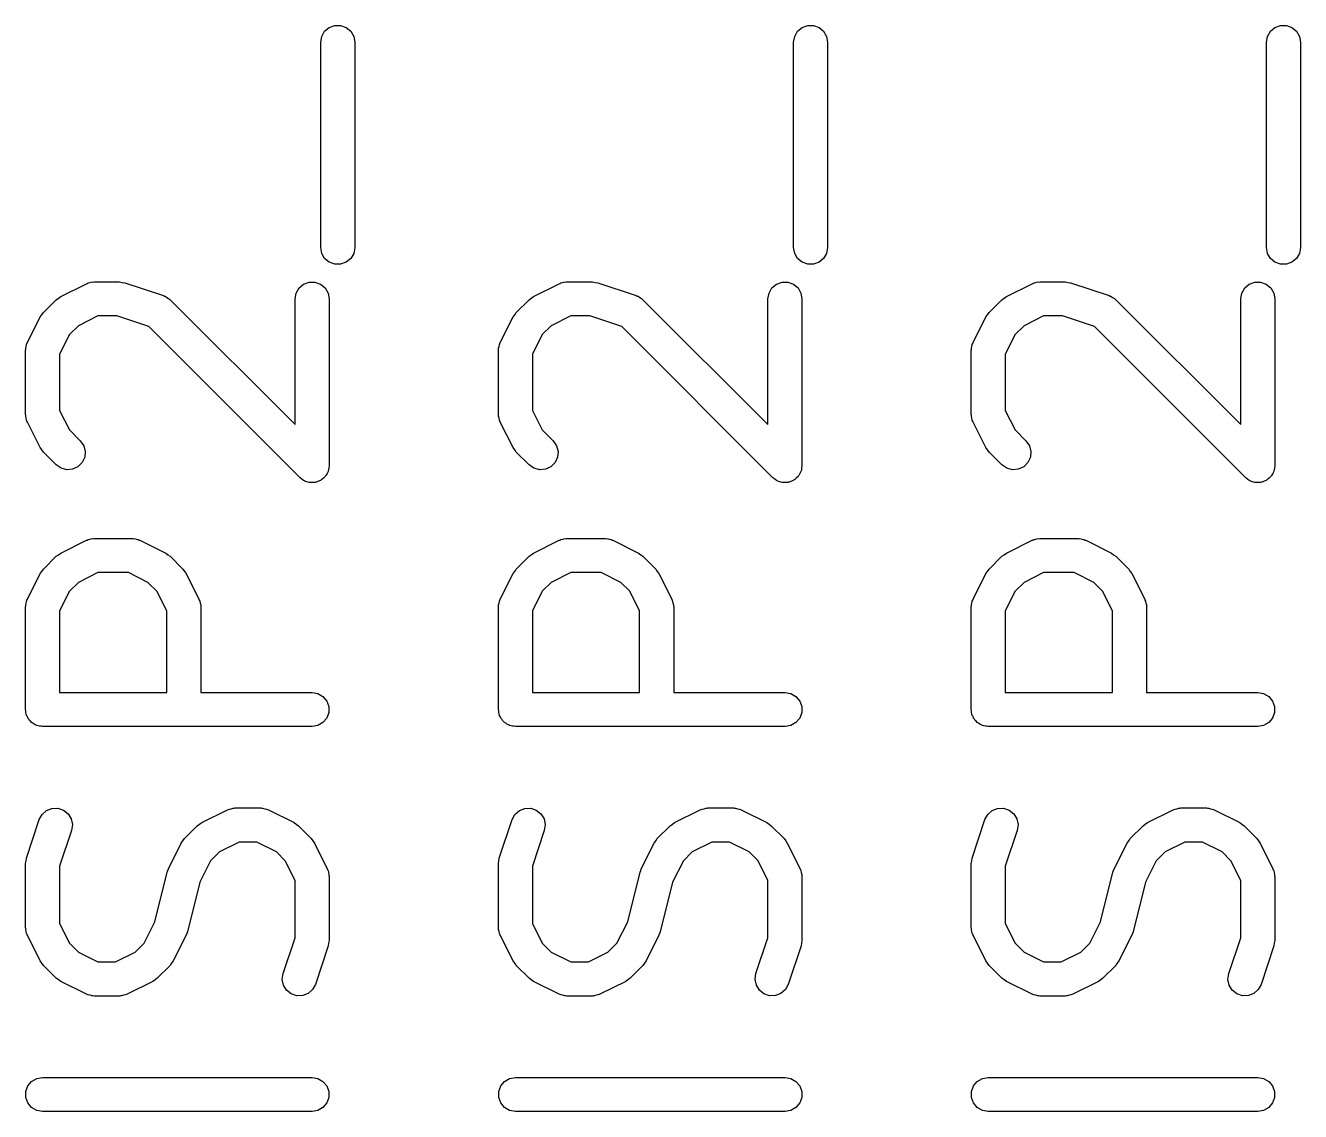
# Model space of a CAD drawing. Extents: x 98 to 199, y -139 to -72.
# Drawn here: x 121.44 to 128.29, y -94.71 to -88.87 of the extents above; entities that cross this region are included whole.
import ezdxf

# ---------------------------------------------------------------- set-up
doc = ezdxf.new("R2010")
doc.units = 0
doc.header["$MEASUREMENT"] = 0
doc.layers.add('BLACK', color=7, linetype='CONTINUOUS')

msp = doc.modelspace()

# ---------------------------------------------------------------- linework, layer by layer
at = {"layer": 'BLACK', "linetype": 'CONTINUOUS'}
for p, q in [((123.049, -88.9038), (123.074, -88.8833)), ((123.074, -88.8833), (123.104, -88.8725)), ((123.104, -88.8725), (123.135, -88.8725)), ((123.135, -88.8725), (123.165, -88.8833)), ((123.165, -88.8833), (123.189, -88.9038)), ((125.589, -88.9038), (125.614, -88.8833)), ((125.614, -88.8833), (125.644, -88.8725)), ((125.644, -88.8725), (125.675, -88.8725)), ((125.675, -88.8725), (125.705, -88.8833)), ((125.705, -88.8833), (125.729, -88.9038)), ((128.129, -88.9038), (128.154, -88.8833)), ((128.154, -88.8833), (128.184, -88.8725)), ((128.184, -88.8725), (128.215, -88.8725)), ((128.215, -88.8725), (128.245, -88.8833)), ((128.245, -88.8833), (128.269, -88.9038)), ((123.028, -88.9625), (123.034, -88.9313)), ((123.028, -90.0656), (123.028, -88.9625)), ((123.034, -88.9313), (123.049, -88.9038)), ((123.189, -88.9038), (123.205, -88.9313)), ((123.205, -88.9313), (123.211, -88.9625)), ((123.211, -88.9625), (123.211, -90.0656)), ((125.568, -88.9625), (125.574, -88.9313)), ((125.568, -90.0656), (125.568, -88.9625)), ((125.574, -88.9313), (125.589, -88.9038)), ((125.729, -88.9038), (125.745, -88.9313)), ((125.745, -88.9313), (125.751, -88.9625)), ((125.751, -88.9625), (125.751, -90.0656)), ((128.108, -88.9625), (128.114, -88.9313)), ((128.108, -90.0656), (128.108, -88.9625)), ((128.114, -88.9313), (128.129, -88.9038)), ((128.269, -88.9038), (128.285, -88.9313)), ((128.285, -88.9313), (128.291, -88.9625)), ((128.291, -88.9625), (128.291, -90.0656)), ((123.034, -90.0969), (123.028, -90.0656)), ((123.049, -90.1244), (123.034, -90.0969)), ((123.074, -90.1448), (123.049, -90.1244)), ((123.189, -90.1244), (123.165, -90.1448)), ((123.205, -90.0969), (123.189, -90.1244)), ((123.211, -90.0656), (123.205, -90.0969)), ((125.574, -90.0969), (125.568, -90.0656)), ((125.589, -90.1244), (125.574, -90.0969)), ((125.614, -90.1448), (125.589, -90.1244)), ((125.729, -90.1244), (125.705, -90.1448)), ((125.745, -90.0969), (125.729, -90.1244)), ((125.751, -90.0656), (125.745, -90.0969)), ((128.114, -90.0969), (128.108, -90.0656)), ((128.129, -90.1244), (128.114, -90.0969)), ((128.154, -90.1448), (128.129, -90.1244)), ((128.269, -90.1244), (128.245, -90.1448)), ((128.285, -90.0969), (128.269, -90.1244)), ((128.291, -90.0656), (128.285, -90.0969)), ((123.104, -90.1557), (123.074, -90.1448)), ((123.135, -90.1557), (123.104, -90.1557)), ((123.165, -90.1448), (123.135, -90.1557)), ((125.644, -90.1557), (125.614, -90.1448)), ((125.675, -90.1557), (125.644, -90.1557)), ((125.705, -90.1448), (125.675, -90.1557)), ((128.184, -90.1557), (128.154, -90.1448)), ((128.215, -90.1557), (128.184, -90.1557)), ((128.245, -90.1448), (128.215, -90.1557)), ((121.631, -90.3285), (121.769, -90.2596)), ((121.769, -90.2596), (121.774, -90.2581)), ((121.774, -90.2581), (121.778, -90.2555)), ((121.778, -90.2555), (121.789, -90.2536)), ((121.789, -90.2536), (121.799, -90.2505)), ((121.799, -90.2505), (121.804, -90.2509)), ((121.804, -90.2509), (121.81, -90.2499)), ((121.81, -90.2499), (121.947, -90.2499)), ((121.947, -90.2499), (121.962, -90.2525)), ((121.962, -90.2525), (121.976, -90.2546)), ((121.976, -90.2546), (122.183, -90.3236)), ((122.912, -90.2826), (122.936, -90.2622)), ((122.936, -90.2622), (122.966, -90.2513)), ((122.966, -90.2513), (122.997, -90.2513)), ((122.997, -90.2513), (123.027, -90.2622)), ((123.027, -90.2622), (123.052, -90.2826)), ((124.171, -90.3285), (124.309, -90.2596)), ((124.309, -90.2596), (124.314, -90.2581)), ((124.314, -90.2581), (124.318, -90.2555)), ((124.318, -90.2555), (124.329, -90.2536)), ((124.329, -90.2536), (124.339, -90.2505)), ((124.339, -90.2505), (124.344, -90.2509)), ((124.344, -90.2509), (124.35, -90.2499)), ((124.35, -90.2499), (124.487, -90.2499)), ((124.487, -90.2499), (124.502, -90.2525)), ((124.502, -90.2525), (124.516, -90.2546)), ((124.516, -90.2546), (124.723, -90.3236)), ((125.452, -90.2826), (125.476, -90.2622)), ((125.476, -90.2622), (125.506, -90.2513)), ((125.506, -90.2513), (125.537, -90.2513)), ((125.537, -90.2513), (125.567, -90.2622)), ((125.567, -90.2622), (125.592, -90.2826)), ((126.711, -90.3285), (126.849, -90.2596)), ((126.849, -90.2596), (126.854, -90.2581)), ((126.854, -90.2581), (126.858, -90.2555)), ((126.858, -90.2555), (126.869, -90.2536)), ((126.869, -90.2536), (126.879, -90.2505)), ((126.879, -90.2505), (126.884, -90.2509)), ((126.884, -90.2509), (126.89, -90.2499)), ((126.89, -90.2499), (127.027, -90.2499)), ((127.027, -90.2499), (127.042, -90.2525)), ((127.042, -90.2525), (127.056, -90.2546)), ((127.056, -90.2546), (127.263, -90.3236)), ((127.992, -90.2826), (128.016, -90.2622)), ((128.016, -90.2622), (128.046, -90.2513)), ((128.046, -90.2513), (128.077, -90.2513)), ((128.077, -90.2513), (128.107, -90.2622)), ((128.107, -90.2622), (128.132, -90.2826)), ((121.607, -90.3457), (121.619, -90.3373)), ((121.619, -90.3373), (121.631, -90.3285)), ((122.183, -90.3236), (122.188, -90.3261)), ((122.188, -90.3261), (122.193, -90.3275)), ((122.193, -90.3275), (122.202, -90.3336)), ((122.202, -90.3336), (122.211, -90.3387)), ((122.89, -90.3414), (122.896, -90.3101)), ((122.896, -90.3101), (122.912, -90.2826)), ((123.052, -90.2826), (123.067, -90.3101)), ((123.067, -90.3101), (123.073, -90.3414)), ((124.147, -90.3457), (124.159, -90.3373)), ((124.159, -90.3373), (124.171, -90.3285)), ((124.723, -90.3236), (124.728, -90.3261)), ((124.728, -90.3261), (124.733, -90.3275)), ((124.733, -90.3275), (124.742, -90.3336)), ((124.742, -90.3336), (124.751, -90.3387)), ((125.43, -90.3414), (125.436, -90.3101)), ((125.436, -90.3101), (125.452, -90.2826)), ((125.592, -90.2826), (125.607, -90.3101)), ((125.607, -90.3101), (125.613, -90.3414)), ((126.687, -90.3457), (126.699, -90.3373)), ((126.699, -90.3373), (126.711, -90.3285)), ((127.263, -90.3236), (127.268, -90.3261)), ((127.268, -90.3261), (127.273, -90.3275)), ((127.273, -90.3275), (127.282, -90.3336)), ((127.282, -90.3336), (127.291, -90.3387)), ((127.97, -90.3414), (127.976, -90.3101)), ((127.976, -90.3101), (127.992, -90.2826)), ((128.132, -90.2826), (128.147, -90.3101)), ((128.147, -90.3101), (128.153, -90.3414)), ((121.538, -90.4146), (121.607, -90.3457)), ((122.211, -90.3387), (122.215, -90.3426)), ((122.215, -90.3426), (122.219, -90.3457)), ((122.219, -90.3457), (122.89, -91.0169)), ((122.89, -91.0169), (122.89, -90.3414)), ((123.073, -90.3414), (123.073, -91.2376)), ((124.078, -90.4146), (124.147, -90.3457)), ((124.751, -90.3387), (124.755, -90.3426)), ((124.755, -90.3426), (124.759, -90.3457)), ((124.759, -90.3457), (125.43, -91.0169)), ((125.43, -91.0169), (125.43, -90.3414)), ((125.613, -90.3414), (125.613, -91.2376)), ((126.618, -90.4146), (126.687, -90.3457)), ((127.291, -90.3387), (127.295, -90.3426)), ((127.295, -90.3426), (127.299, -90.3457)), ((127.299, -90.3457), (127.97, -91.0169)), ((127.97, -91.0169), (127.97, -90.3414)), ((128.153, -90.3414), (128.153, -91.2376)), ((121.452, -90.5763), (121.521, -90.4384)), ((121.521, -90.4384), (121.53, -90.4266)), ((121.53, -90.4266), (121.538, -90.4146)), ((121.831, -90.4328), (121.726, -90.4855)), ((121.933, -90.4328), (121.831, -90.4328)), ((122.105, -90.4903), (121.933, -90.4328)), ((123.992, -90.5763), (124.061, -90.4384)), ((124.061, -90.4384), (124.07, -90.4266)), ((124.07, -90.4266), (124.078, -90.4146)), ((124.371, -90.4328), (124.266, -90.4855)), ((124.473, -90.4328), (124.371, -90.4328)), ((124.645, -90.4903), (124.473, -90.4328)), ((126.532, -90.5763), (126.601, -90.4384)), ((126.601, -90.4384), (126.61, -90.4266)), ((126.61, -90.4266), (126.618, -90.4146)), ((126.911, -90.4328), (126.806, -90.4855)), ((127.013, -90.4328), (126.911, -90.4328)), ((127.185, -90.4903), (127.013, -90.4328)), ((121.678, -90.5334), (121.625, -90.6387)), ((121.726, -90.4855), (121.678, -90.5334)), ((122.917, -91.3023), (122.105, -90.4903)), ((124.218, -90.5334), (124.165, -90.6387)), ((124.266, -90.4855), (124.218, -90.5334)), ((125.457, -91.3023), (124.645, -90.4903)), ((126.758, -90.5334), (126.705, -90.6387)), ((126.806, -90.4855), (126.758, -90.5334)), ((127.997, -91.3023), (127.185, -90.4903)), ((121.442, -90.6172), (121.443, -90.612)), ((121.443, -90.6067), (121.446, -90.5964)), ((121.443, -90.612), (121.443, -90.6067)), ((121.446, -90.5964), (121.448, -90.5859)), ((121.448, -90.5859), (121.45, -90.5813)), ((121.45, -90.5813), (121.452, -90.5763)), ((123.982, -90.6172), (123.983, -90.612)), ((123.983, -90.6067), (123.986, -90.5964)), ((123.983, -90.612), (123.983, -90.6067)), ((123.986, -90.5964), (123.988, -90.5859)), ((123.988, -90.5859), (123.99, -90.5813)), ((123.99, -90.5813), (123.992, -90.5763)), ((126.522, -90.6172), (126.523, -90.612)), ((126.523, -90.6067), (126.526, -90.5964)), ((126.523, -90.612), (126.523, -90.6067)), ((126.526, -90.5964), (126.528, -90.5859)), ((126.528, -90.5859), (126.53, -90.5813)), ((126.53, -90.5813), (126.532, -90.5763)), ((121.442, -90.9619), (121.442, -90.6172)), ((121.625, -90.6387), (121.625, -90.9403)), ((123.982, -90.9619), (123.982, -90.6172)), ((124.165, -90.6387), (124.165, -90.9403)), ((126.522, -90.9619), (126.522, -90.6172)), ((126.705, -90.6387), (126.705, -90.9403)), ((121.625, -90.9403), (121.678, -91.0456)), ((124.165, -90.9403), (124.218, -91.0456)), ((126.705, -90.9403), (126.758, -91.0456)), ((121.443, -90.9671), (121.442, -90.9619)), ((121.443, -90.9723), (121.443, -90.9671)), ((121.446, -90.9826), (121.443, -90.9723)), ((121.448, -90.9931), (121.446, -90.9826)), ((121.45, -90.9977), (121.448, -90.9931)), ((121.452, -91.0028), (121.45, -90.9977)), ((121.521, -91.1406), (121.452, -91.0028)), ((123.983, -90.9671), (123.982, -90.9619)), ((123.983, -90.9723), (123.983, -90.9671)), ((123.986, -90.9826), (123.983, -90.9723)), ((123.988, -90.9931), (123.986, -90.9826)), ((123.99, -90.9977), (123.988, -90.9931)), ((123.992, -91.0028), (123.99, -90.9977)), ((124.061, -91.1406), (123.992, -91.0028)), ((126.523, -90.9671), (126.522, -90.9619)), ((126.523, -90.9723), (126.523, -90.9671)), ((126.526, -90.9826), (126.523, -90.9723)), ((126.528, -90.9931), (126.526, -90.9826)), ((126.53, -90.9977), (126.528, -90.9931)), ((126.532, -91.0028), (126.53, -90.9977)), ((126.601, -91.1406), (126.532, -91.0028)), ((121.678, -91.0456), (121.736, -91.104)), ((124.218, -91.0456), (124.276, -91.104)), ((126.758, -91.0456), (126.816, -91.104)), ((121.53, -91.1524), (121.521, -91.1406)), ((121.538, -91.1644), (121.53, -91.1524)), ((121.736, -91.104), (121.755, -91.1301)), ((121.755, -91.1301), (121.763, -91.1607)), ((124.07, -91.1524), (124.061, -91.1406)), ((124.078, -91.1644), (124.07, -91.1524)), ((124.276, -91.104), (124.295, -91.1301)), ((124.295, -91.1301), (124.303, -91.1607)), ((126.61, -91.1524), (126.601, -91.1406)), ((126.618, -91.1644), (126.61, -91.1524)), ((126.816, -91.104), (126.835, -91.1301)), ((126.835, -91.1301), (126.843, -91.1607)), ((121.607, -91.2334), (121.538, -91.1644)), ((121.747, -91.2211), (121.724, -91.2436)), ((121.76, -91.1924), (121.747, -91.2211)), ((121.763, -91.1607), (121.76, -91.1924)), ((124.147, -91.2334), (124.078, -91.1644)), ((124.287, -91.2211), (124.264, -91.2436)), ((124.3, -91.1924), (124.287, -91.2211)), ((124.303, -91.1607), (124.3, -91.1924)), ((126.687, -91.2334), (126.618, -91.1644)), ((126.827, -91.2211), (126.804, -91.2436)), ((126.84, -91.1924), (126.827, -91.2211)), ((126.843, -91.1607), (126.84, -91.1924)), ((121.633, -91.2516), (121.607, -91.2334)), ((121.664, -91.2598), (121.633, -91.2516)), ((121.695, -91.257), (121.664, -91.2598)), ((121.724, -91.2436), (121.695, -91.257)), ((123.052, -91.2964), (123.042, -91.3041)), ((123.054, -91.2929), (123.052, -91.2964)), ((123.056, -91.2901), (123.054, -91.2929)), ((123.062, -91.2793), (123.056, -91.2901)), ((123.067, -91.2689), (123.062, -91.2793)), ((123.068, -91.265), (123.067, -91.2689)), ((123.07, -91.2613), (123.068, -91.265)), ((123.071, -91.2494), (123.07, -91.2613)), ((123.073, -91.2376), (123.071, -91.2494)), ((124.173, -91.2516), (124.147, -91.2334)), ((124.204, -91.2598), (124.173, -91.2516)), ((124.235, -91.257), (124.204, -91.2598)), ((124.264, -91.2436), (124.235, -91.257)), ((125.592, -91.2964), (125.582, -91.3041)), ((125.594, -91.2929), (125.592, -91.2964)), ((125.596, -91.2901), (125.594, -91.2929)), ((125.602, -91.2793), (125.596, -91.2901)), ((125.607, -91.2689), (125.602, -91.2793)), ((125.608, -91.265), (125.607, -91.2689)), ((125.61, -91.2613), (125.608, -91.265)), ((125.611, -91.2494), (125.61, -91.2613)), ((125.613, -91.2376), (125.611, -91.2494)), ((126.713, -91.2516), (126.687, -91.2334)), ((126.744, -91.2598), (126.713, -91.2516)), ((126.775, -91.257), (126.744, -91.2598)), ((126.804, -91.2436), (126.775, -91.257)), ((128.132, -91.2964), (128.122, -91.3041)), ((128.134, -91.2929), (128.132, -91.2964)), ((128.136, -91.2901), (128.134, -91.2929)), ((128.142, -91.2793), (128.136, -91.2901)), ((128.147, -91.2689), (128.142, -91.2793)), ((128.148, -91.265), (128.147, -91.2689)), ((128.15, -91.2613), (128.148, -91.265)), ((128.151, -91.2494), (128.15, -91.2613)), ((128.153, -91.2376), (128.151, -91.2494)), ((122.927, -91.3092), (122.917, -91.3023)), ((122.936, -91.3168), (122.927, -91.3092)), ((122.94, -91.3182), (122.936, -91.3168)), ((122.943, -91.3205), (122.94, -91.3182)), ((122.954, -91.3236), (122.943, -91.3205)), ((122.966, -91.3277), (122.954, -91.3236)), ((122.97, -91.3277), (122.966, -91.3277)), ((122.974, -91.3287), (122.97, -91.3277)), ((122.985, -91.3277), (122.974, -91.3287)), ((122.997, -91.3277), (122.985, -91.3277)), ((123.001, -91.3263), (122.997, -91.3277)), ((123.005, -91.326), (123.001, -91.3263)), ((123.016, -91.3209), (123.005, -91.326)), ((123.027, -91.3168), (123.016, -91.3209)), ((123.03, -91.3142), (123.027, -91.3168)), ((123.034, -91.3125), (123.03, -91.3142)), ((123.042, -91.3041), (123.034, -91.3125)), ((125.467, -91.3092), (125.457, -91.3023)), ((125.476, -91.3168), (125.467, -91.3092)), ((125.48, -91.3182), (125.476, -91.3168)), ((125.483, -91.3205), (125.48, -91.3182)), ((125.494, -91.3236), (125.483, -91.3205)), ((125.506, -91.3277), (125.494, -91.3236)), ((125.51, -91.3277), (125.506, -91.3277)), ((125.514, -91.3287), (125.51, -91.3277)), ((125.525, -91.3277), (125.514, -91.3287)), ((125.537, -91.3277), (125.525, -91.3277)), ((125.541, -91.3263), (125.537, -91.3277)), ((125.545, -91.326), (125.541, -91.3263)), ((125.556, -91.3209), (125.545, -91.326)), ((125.567, -91.3168), (125.556, -91.3209)), ((125.57, -91.3142), (125.567, -91.3168)), ((125.574, -91.3125), (125.57, -91.3142)), ((125.582, -91.3041), (125.574, -91.3125)), ((128.007, -91.3092), (127.997, -91.3023)), ((128.016, -91.3168), (128.007, -91.3092)), ((128.02, -91.3182), (128.016, -91.3168)), ((128.023, -91.3205), (128.02, -91.3182)), ((128.034, -91.3236), (128.023, -91.3205)), ((128.046, -91.3277), (128.034, -91.3236)), ((128.05, -91.3277), (128.046, -91.3277)), ((128.054, -91.3287), (128.05, -91.3277)), ((128.065, -91.3277), (128.054, -91.3287)), ((128.077, -91.3277), (128.065, -91.3277)), ((128.081, -91.3263), (128.077, -91.3277)), ((128.085, -91.326), (128.081, -91.3263)), ((128.096, -91.3209), (128.085, -91.326)), ((128.107, -91.3168), (128.096, -91.3209)), ((128.11, -91.3142), (128.107, -91.3168)), ((128.114, -91.3125), (128.11, -91.3142)), ((128.122, -91.3041), (128.114, -91.3125)), ((121.631, -91.7074), (121.769, -91.6385)), ((121.769, -91.6385), (121.774, -91.637)), ((121.774, -91.637), (121.778, -91.6343)), ((121.778, -91.6343), (121.789, -91.6325)), ((121.789, -91.6325), (121.799, -91.6294)), ((121.799, -91.6294), (121.804, -91.6297)), ((121.804, -91.6297), (121.81, -91.6288)), ((121.81, -91.6288), (122.016, -91.6288)), ((122.016, -91.6288), (122.022, -91.6297)), ((122.022, -91.6297), (122.027, -91.6294)), ((122.027, -91.6294), (122.037, -91.6325)), ((122.037, -91.6325), (122.048, -91.6343)), ((122.048, -91.6343), (122.052, -91.637)), ((122.052, -91.637), (122.057, -91.6385)), ((122.057, -91.6385), (122.195, -91.7074)), ((124.171, -91.7074), (124.309, -91.6385)), ((124.309, -91.6385), (124.314, -91.637)), ((124.314, -91.637), (124.318, -91.6343)), ((124.318, -91.6343), (124.329, -91.6325)), ((124.329, -91.6325), (124.339, -91.6294)), ((124.339, -91.6294), (124.344, -91.6297)), ((124.344, -91.6297), (124.35, -91.6288)), ((124.35, -91.6288), (124.556, -91.6288)), ((124.556, -91.6288), (124.562, -91.6297)), ((124.562, -91.6297), (124.567, -91.6294)), ((124.567, -91.6294), (124.577, -91.6325)), ((124.577, -91.6325), (124.588, -91.6343)), ((124.588, -91.6343), (124.592, -91.637)), ((124.592, -91.637), (124.597, -91.6385)), ((124.597, -91.6385), (124.735, -91.7074)), ((126.711, -91.7074), (126.849, -91.6385)), ((126.849, -91.6385), (126.854, -91.637)), ((126.854, -91.637), (126.858, -91.6343)), ((126.858, -91.6343), (126.869, -91.6325)), ((126.869, -91.6325), (126.879, -91.6294)), ((126.879, -91.6294), (126.884, -91.6297)), ((126.884, -91.6297), (126.89, -91.6288)), ((126.89, -91.6288), (127.096, -91.6288)), ((127.096, -91.6288), (127.102, -91.6297)), ((127.102, -91.6297), (127.107, -91.6294)), ((127.107, -91.6294), (127.117, -91.6325)), ((127.117, -91.6325), (127.128, -91.6343)), ((127.128, -91.6343), (127.132, -91.637)), ((127.132, -91.637), (127.137, -91.6385)), ((127.137, -91.6385), (127.275, -91.7074)), ((121.619, -91.7161), (121.631, -91.7074)), ((122.195, -91.7074), (122.207, -91.7161)), ((124.159, -91.7161), (124.171, -91.7074)), ((124.735, -91.7074), (124.747, -91.7161)), ((126.699, -91.7161), (126.711, -91.7074)), ((127.275, -91.7074), (127.287, -91.7161)), ((121.538, -91.7935), (121.607, -91.7245)), ((121.607, -91.7245), (121.619, -91.7161)), ((122.207, -91.7161), (122.219, -91.7245)), ((122.219, -91.7245), (122.288, -91.7935)), ((124.078, -91.7935), (124.147, -91.7245)), ((124.147, -91.7245), (124.159, -91.7161)), ((124.747, -91.7161), (124.759, -91.7245)), ((124.759, -91.7245), (124.828, -91.7935)), ((126.618, -91.7935), (126.687, -91.7245)), ((126.687, -91.7245), (126.699, -91.7161)), ((127.287, -91.7161), (127.299, -91.7245)), ((127.299, -91.7245), (127.368, -91.7935)), ((121.452, -91.9551), (121.521, -91.8172)), ((121.521, -91.8172), (121.53, -91.8055)), ((121.53, -91.8055), (121.538, -91.7935)), ((121.831, -91.8117), (121.726, -91.8643)), ((121.995, -91.8117), (121.831, -91.8117)), ((122.1, -91.8643), (121.995, -91.8117)), ((122.288, -91.7935), (122.296, -91.8055)), ((122.296, -91.8055), (122.305, -91.8172)), ((122.305, -91.8172), (122.374, -91.9551)), ((123.992, -91.9551), (124.061, -91.8172)), ((124.061, -91.8172), (124.07, -91.8055)), ((124.07, -91.8055), (124.078, -91.7935)), ((124.371, -91.8117), (124.266, -91.8643)), ((124.535, -91.8117), (124.371, -91.8117)), ((124.64, -91.8643), (124.535, -91.8117)), ((124.828, -91.7935), (124.836, -91.8055)), ((124.836, -91.8055), (124.845, -91.8172)), ((124.845, -91.8172), (124.914, -91.9551)), ((126.532, -91.9551), (126.601, -91.8172)), ((126.601, -91.8172), (126.61, -91.8055)), ((126.61, -91.8055), (126.618, -91.7935)), ((126.911, -91.8117), (126.806, -91.8643)), ((127.075, -91.8117), (126.911, -91.8117)), ((127.18, -91.8643), (127.075, -91.8117)), ((127.368, -91.7935), (127.376, -91.8055)), ((127.376, -91.8055), (127.385, -91.8172)), ((127.385, -91.8172), (127.454, -91.9551)), ((121.678, -91.9123), (121.625, -92.0176)), ((121.726, -91.8643), (121.678, -91.9123)), ((122.148, -91.9123), (122.1, -91.8643)), ((122.201, -92.0176), (122.148, -91.9123)), ((124.218, -91.9123), (124.165, -92.0176)), ((124.266, -91.8643), (124.218, -91.9123)), ((124.688, -91.9123), (124.64, -91.8643)), ((124.741, -92.0176), (124.688, -91.9123)), ((126.758, -91.9123), (126.705, -92.0176)), ((126.806, -91.8643), (126.758, -91.9123)), ((127.228, -91.9123), (127.18, -91.8643)), ((127.281, -92.0176), (127.228, -91.9123)), ((121.443, -91.9856), (121.446, -91.9753)), ((121.446, -91.9753), (121.448, -91.9647)), ((121.448, -91.9647), (121.45, -91.9602)), ((121.45, -91.9602), (121.452, -91.9551)), ((122.374, -91.9551), (122.375, -91.9602)), ((122.375, -91.9602), (122.378, -91.9647)), ((122.378, -91.9647), (122.38, -91.9753)), ((122.38, -91.9753), (122.383, -91.9856)), ((123.983, -91.9856), (123.986, -91.9753)), ((123.986, -91.9753), (123.988, -91.9647)), ((123.988, -91.9647), (123.99, -91.9602)), ((123.99, -91.9602), (123.992, -91.9551)), ((124.914, -91.9551), (124.915, -91.9602)), ((124.915, -91.9602), (124.918, -91.9647)), ((124.918, -91.9647), (124.92, -91.9753)), ((124.92, -91.9753), (124.923, -91.9856)), ((126.523, -91.9856), (126.526, -91.9753)), ((126.526, -91.9753), (126.528, -91.9647)), ((126.528, -91.9647), (126.53, -91.9602)), ((126.53, -91.9602), (126.532, -91.9551)), ((127.454, -91.9551), (127.455, -91.9602)), ((127.455, -91.9602), (127.458, -91.9647)), ((127.458, -91.9647), (127.46, -91.9753)), ((127.46, -91.9753), (127.463, -91.9856)), ((121.442, -91.996), (121.443, -91.9908)), ((121.442, -92.5476), (121.442, -91.996)), ((121.443, -91.9908), (121.443, -91.9856)), ((121.625, -92.0176), (121.625, -92.4561)), ((122.201, -92.4561), (122.201, -92.0176)), ((122.383, -91.9856), (122.383, -91.9908)), ((122.383, -91.9908), (122.384, -91.996)), ((122.384, -91.996), (122.384, -92.4561)), ((123.982, -91.996), (123.983, -91.9908)), ((123.982, -92.5476), (123.982, -91.996)), ((123.983, -91.9908), (123.983, -91.9856)), ((124.165, -92.0176), (124.165, -92.4561)), ((124.741, -92.4561), (124.741, -92.0176)), ((124.923, -91.9856), (124.923, -91.9908)), ((124.923, -91.9908), (124.924, -91.996)), ((124.924, -91.996), (124.924, -92.4561)), ((126.522, -91.996), (126.523, -91.9908)), ((126.522, -92.5476), (126.522, -91.996)), ((126.523, -91.9908), (126.523, -91.9856)), ((126.705, -92.0176), (126.705, -92.4561)), ((127.281, -92.4561), (127.281, -92.0176)), ((127.463, -91.9856), (127.463, -91.9908)), ((127.463, -91.9908), (127.464, -91.996)), ((127.464, -91.996), (127.464, -92.4561)), ((121.625, -92.4561), (122.201, -92.4561)), ((122.384, -92.4561), (122.982, -92.4561)), ((122.982, -92.4561), (123.013, -92.4616)), ((124.165, -92.4561), (124.741, -92.4561)), ((124.924, -92.4561), (125.522, -92.4561)), ((125.522, -92.4561), (125.553, -92.4616)), ((126.705, -92.4561), (127.281, -92.4561)), ((127.464, -92.4561), (128.062, -92.4561)), ((128.062, -92.4561), (128.093, -92.4616)), ((123.013, -92.4616), (123.04, -92.4775)), ((123.04, -92.4775), (123.061, -92.5018)), ((123.061, -92.5018), (123.072, -92.5317)), ((125.553, -92.4616), (125.58, -92.4775)), ((125.58, -92.4775), (125.601, -92.5018)), ((125.601, -92.5018), (125.612, -92.5317)), ((128.093, -92.4616), (128.12, -92.4775)), ((128.12, -92.4775), (128.141, -92.5018)), ((128.141, -92.5018), (128.152, -92.5317)), ((121.444, -92.5554), (121.442, -92.5476)), ((121.444, -92.5634), (121.444, -92.5554)), ((121.446, -92.571), (121.444, -92.5634)), ((121.448, -92.5788), (121.446, -92.571)), ((121.452, -92.5858), (121.448, -92.5788)), ((121.455, -92.5933), (121.452, -92.5858)), ((121.46, -92.5994), (121.455, -92.5933)), ((123.061, -92.5933), (123.04, -92.6176)), ((123.072, -92.5634), (123.061, -92.5933)), ((123.072, -92.5317), (123.072, -92.5634)), ((123.984, -92.5554), (123.982, -92.5476)), ((123.984, -92.5634), (123.984, -92.5554)), ((123.986, -92.571), (123.984, -92.5634)), ((123.988, -92.5788), (123.986, -92.571)), ((123.992, -92.5858), (123.988, -92.5788)), ((123.995, -92.5933), (123.992, -92.5858)), ((124, -92.5994), (123.995, -92.5933)), ((125.601, -92.5933), (125.58, -92.6176)), ((125.612, -92.5634), (125.601, -92.5933)), ((125.612, -92.5317), (125.612, -92.5634)), ((126.524, -92.5554), (126.522, -92.5476)), ((126.524, -92.5634), (126.524, -92.5554)), ((126.526, -92.571), (126.524, -92.5634)), ((126.528, -92.5788), (126.526, -92.571)), ((126.532, -92.5858), (126.528, -92.5788)), ((126.535, -92.5933), (126.532, -92.5858)), ((126.54, -92.5994), (126.535, -92.5933)), ((128.141, -92.5933), (128.12, -92.6176)), ((128.152, -92.5634), (128.141, -92.5933)), ((128.152, -92.5317), (128.152, -92.5634)), ((121.464, -92.6063), (121.46, -92.5994)), ((121.47, -92.6115), (121.464, -92.6063)), ((121.475, -92.6176), (121.47, -92.6115)), ((121.482, -92.6216), (121.475, -92.6176)), ((121.488, -92.6267), (121.482, -92.6216)), ((121.496, -92.6295), (121.488, -92.6267)), ((121.502, -92.6335), (121.496, -92.6295)), ((121.51, -92.6349), (121.502, -92.6335)), ((121.518, -92.6376), (121.51, -92.6349)), ((121.526, -92.6376), (121.518, -92.6376)), ((121.534, -92.639), (121.526, -92.6376)), ((122.982, -92.639), (121.534, -92.639)), ((123.013, -92.6335), (122.982, -92.639)), ((123.04, -92.6176), (123.013, -92.6335)), ((124.004, -92.6063), (124, -92.5994)), ((124.01, -92.6115), (124.004, -92.6063)), ((124.015, -92.6176), (124.01, -92.6115)), ((124.022, -92.6216), (124.015, -92.6176)), ((124.028, -92.6267), (124.022, -92.6216)), ((124.036, -92.6295), (124.028, -92.6267)), ((124.042, -92.6335), (124.036, -92.6295)), ((124.05, -92.6349), (124.042, -92.6335)), ((124.058, -92.6376), (124.05, -92.6349)), ((124.066, -92.6376), (124.058, -92.6376)), ((124.074, -92.639), (124.066, -92.6376)), ((125.522, -92.639), (124.074, -92.639)), ((125.553, -92.6335), (125.522, -92.639)), ((125.58, -92.6176), (125.553, -92.6335)), ((126.544, -92.6063), (126.54, -92.5994)), ((126.55, -92.6115), (126.544, -92.6063)), ((126.555, -92.6176), (126.55, -92.6115)), ((126.562, -92.6216), (126.555, -92.6176)), ((126.568, -92.6267), (126.562, -92.6216)), ((126.576, -92.6295), (126.568, -92.6267)), ((126.582, -92.6335), (126.576, -92.6295)), ((126.59, -92.6349), (126.582, -92.6335)), ((126.598, -92.6376), (126.59, -92.6349)), ((126.606, -92.6376), (126.598, -92.6376)), ((126.614, -92.639), (126.606, -92.6376)), ((128.062, -92.639), (126.614, -92.639)), ((128.093, -92.6335), (128.062, -92.639)), ((128.12, -92.6176), (128.093, -92.6335)), ((121.584, -93.0785), (121.616, -93.0776)), ((121.616, -93.0776), (121.646, -93.0876)), ((122.547, -93.0803), (122.557, -93.0772)), ((122.557, -93.0772), (122.563, -93.0775)), ((122.563, -93.0775), (122.568, -93.0766)), ((122.568, -93.0766), (122.706, -93.0766)), ((122.706, -93.0766), (122.711, -93.0775)), ((122.711, -93.0775), (122.716, -93.0772)), ((122.716, -93.0772), (122.727, -93.0803)), ((124.124, -93.0785), (124.156, -93.0776)), ((124.156, -93.0776), (124.186, -93.0876)), ((125.087, -93.0803), (125.097, -93.0772)), ((125.097, -93.0772), (125.103, -93.0775)), ((125.103, -93.0775), (125.108, -93.0766)), ((125.108, -93.0766), (125.246, -93.0766)), ((125.246, -93.0766), (125.251, -93.0775)), ((125.251, -93.0775), (125.256, -93.0772)), ((125.256, -93.0772), (125.267, -93.0803)), ((126.664, -93.0785), (126.696, -93.0776)), ((126.696, -93.0776), (126.726, -93.0876)), ((127.627, -93.0803), (127.637, -93.0772)), ((127.637, -93.0772), (127.643, -93.0775)), ((127.643, -93.0775), (127.648, -93.0766)), ((127.648, -93.0766), (127.786, -93.0766)), ((127.786, -93.0766), (127.791, -93.0775)), ((127.791, -93.0775), (127.796, -93.0772)), ((127.796, -93.0772), (127.807, -93.0803)), ((121.447, -93.346), (121.516, -93.1391)), ((121.516, -93.1391), (121.531, -93.1112)), ((121.531, -93.1112), (121.555, -93.0901)), ((121.555, -93.0901), (121.584, -93.0785)), ((121.646, -93.0876), (121.671, -93.1074)), ((121.671, -93.1074), (121.688, -93.1344)), ((121.688, -93.1344), (121.694, -93.1655)), ((122.389, -93.1552), (122.527, -93.0863)), ((122.527, -93.0863), (122.532, -93.0848)), ((122.532, -93.0848), (122.537, -93.0821)), ((122.537, -93.0821), (122.547, -93.0803)), ((122.727, -93.0803), (122.737, -93.0821)), ((122.737, -93.0821), (122.742, -93.0848)), ((122.742, -93.0848), (122.747, -93.0863)), ((122.747, -93.0863), (122.885, -93.1552)), ((123.987, -93.346), (124.056, -93.1391)), ((124.056, -93.1391), (124.071, -93.1112)), ((124.071, -93.1112), (124.095, -93.0901)), ((124.095, -93.0901), (124.124, -93.0785)), ((124.186, -93.0876), (124.211, -93.1074)), ((124.211, -93.1074), (124.228, -93.1344)), ((124.228, -93.1344), (124.234, -93.1655)), ((124.929, -93.1552), (125.067, -93.0863)), ((125.067, -93.0863), (125.072, -93.0848)), ((125.072, -93.0848), (125.077, -93.0821)), ((125.077, -93.0821), (125.087, -93.0803)), ((125.267, -93.0803), (125.277, -93.0821)), ((125.277, -93.0821), (125.282, -93.0848)), ((125.282, -93.0848), (125.287, -93.0863)), ((125.287, -93.0863), (125.425, -93.1552)), ((126.527, -93.346), (126.596, -93.1391)), ((126.596, -93.1391), (126.611, -93.1112)), ((126.611, -93.1112), (126.635, -93.0901)), ((126.635, -93.0901), (126.664, -93.0785)), ((126.726, -93.0876), (126.751, -93.1074)), ((126.751, -93.1074), (126.768, -93.1344)), ((126.768, -93.1344), (126.774, -93.1655)), ((127.469, -93.1552), (127.607, -93.0863)), ((127.607, -93.0863), (127.612, -93.0848)), ((127.612, -93.0848), (127.617, -93.0821)), ((127.617, -93.0821), (127.627, -93.0803)), ((127.807, -93.0803), (127.817, -93.0821)), ((127.817, -93.0821), (127.822, -93.0848)), ((127.822, -93.0848), (127.827, -93.0863)), ((127.827, -93.0863), (127.965, -93.1552)), ((121.689, -93.197), (121.625, -93.3897)), ((121.694, -93.1655), (121.689, -93.197)), ((122.296, -93.2413), (122.365, -93.1723)), ((122.365, -93.1723), (122.377, -93.1639)), ((122.377, -93.1639), (122.389, -93.1552)), ((122.885, -93.1552), (122.896, -93.1639)), ((122.896, -93.1639), (122.908, -93.1723)), ((122.908, -93.1723), (122.977, -93.2413)), ((124.229, -93.197), (124.165, -93.3897)), ((124.234, -93.1655), (124.229, -93.197)), ((124.836, -93.2413), (124.905, -93.1723)), ((124.905, -93.1723), (124.917, -93.1639)), ((124.917, -93.1639), (124.929, -93.1552)), ((125.425, -93.1552), (125.436, -93.1639)), ((125.436, -93.1639), (125.448, -93.1723)), ((125.448, -93.1723), (125.517, -93.2413)), ((126.769, -93.197), (126.705, -93.3897)), ((126.774, -93.1655), (126.769, -93.197)), ((127.376, -93.2413), (127.445, -93.1723)), ((127.445, -93.1723), (127.457, -93.1639)), ((127.457, -93.1639), (127.469, -93.1552)), ((127.965, -93.1552), (127.976, -93.1639)), ((127.976, -93.1639), (127.988, -93.1723)), ((127.988, -93.1723), (128.057, -93.2413)), ((122.21, -93.4029), (122.279, -93.265)), ((122.279, -93.265), (122.288, -93.2533)), ((122.288, -93.2533), (122.296, -93.2413)), ((122.589, -93.2595), (122.484, -93.3121)), ((122.684, -93.2595), (122.589, -93.2595)), ((122.79, -93.3121), (122.684, -93.2595)), ((122.977, -93.2413), (122.986, -93.2533)), ((122.986, -93.2533), (122.994, -93.265)), ((122.994, -93.265), (123.063, -93.4029)), ((124.75, -93.4029), (124.819, -93.265)), ((124.819, -93.265), (124.828, -93.2533)), ((124.828, -93.2533), (124.836, -93.2413)), ((125.129, -93.2595), (125.024, -93.3121)), ((125.224, -93.2595), (125.129, -93.2595)), ((125.33, -93.3121), (125.224, -93.2595)), ((125.517, -93.2413), (125.526, -93.2533)), ((125.526, -93.2533), (125.534, -93.265)), ((125.534, -93.265), (125.603, -93.4029)), ((127.29, -93.4029), (127.359, -93.265)), ((127.359, -93.265), (127.368, -93.2533)), ((127.368, -93.2533), (127.376, -93.2413)), ((127.669, -93.2595), (127.564, -93.3121)), ((127.764, -93.2595), (127.669, -93.2595)), ((127.87, -93.3121), (127.764, -93.2595)), ((128.057, -93.2413), (128.066, -93.2533)), ((128.066, -93.2533), (128.074, -93.265)), ((128.074, -93.265), (128.143, -93.4029)), ((121.445, -93.3605), (121.447, -93.346)), ((122.484, -93.3121), (122.436, -93.3601)), ((122.837, -93.3601), (122.79, -93.3121)), ((123.985, -93.3605), (123.987, -93.346)), ((125.024, -93.3121), (124.976, -93.3601)), ((125.377, -93.3601), (125.33, -93.3121)), ((126.525, -93.3605), (126.527, -93.346)), ((127.564, -93.3121), (127.516, -93.3601)), ((127.917, -93.3601), (127.87, -93.3121)), ((121.442, -93.3749), (121.445, -93.3605)), ((121.442, -93.7196), (121.442, -93.3749)), ((121.625, -93.3897), (121.625, -93.698)), ((122.203, -93.4216), (122.207, -93.4125)), ((122.207, -93.4125), (122.21, -93.4029)), ((122.436, -93.3601), (122.378, -93.4757)), ((122.89, -93.4654), (122.837, -93.3601)), ((123.063, -93.4029), (123.065, -93.408)), ((123.065, -93.408), (123.067, -93.4125)), ((123.067, -93.4125), (123.069, -93.4231)), ((123.982, -93.3749), (123.985, -93.3605)), ((123.982, -93.7196), (123.982, -93.3749)), ((124.165, -93.3897), (124.165, -93.698)), ((124.743, -93.4216), (124.747, -93.4125)), ((124.747, -93.4125), (124.75, -93.4029)), ((124.976, -93.3601), (124.918, -93.4757)), ((125.43, -93.4654), (125.377, -93.3601)), ((125.603, -93.4029), (125.605, -93.408)), ((125.605, -93.408), (125.607, -93.4125)), ((125.607, -93.4125), (125.609, -93.4231)), ((126.522, -93.3749), (126.525, -93.3605)), ((126.522, -93.7196), (126.522, -93.3749)), ((126.705, -93.3897), (126.705, -93.698)), ((127.283, -93.4216), (127.287, -93.4125)), ((127.287, -93.4125), (127.29, -93.4029)), ((127.516, -93.3601), (127.458, -93.4757)), ((127.97, -93.4654), (127.917, -93.3601)), ((128.143, -93.4029), (128.145, -93.408)), ((128.145, -93.408), (128.147, -93.4125)), ((128.147, -93.4125), (128.149, -93.4231)), ((122.137, -93.6877), (122.203, -93.4216)), ((122.378, -93.4757), (122.312, -93.7418)), ((122.89, -93.7737), (122.89, -93.4654)), ((123.069, -93.4231), (123.072, -93.4334)), ((123.072, -93.4334), (123.072, -93.4386)), ((123.072, -93.4386), (123.073, -93.4438)), ((123.073, -93.4438), (123.073, -93.7885)), ((124.677, -93.6877), (124.743, -93.4216)), ((124.918, -93.4757), (124.852, -93.7418)), ((125.43, -93.7737), (125.43, -93.4654)), ((125.609, -93.4231), (125.612, -93.4334)), ((125.612, -93.4334), (125.612, -93.4386)), ((125.612, -93.4386), (125.613, -93.4438)), ((125.613, -93.4438), (125.613, -93.7885)), ((127.217, -93.6877), (127.283, -93.4216)), ((127.458, -93.4757), (127.392, -93.7418)), ((127.97, -93.7737), (127.97, -93.4654)), ((128.149, -93.4231), (128.152, -93.4334)), ((128.152, -93.4334), (128.152, -93.4386)), ((128.152, -93.4386), (128.153, -93.4438)), ((128.153, -93.4438), (128.153, -93.7885)), ((122.079, -93.8033), (122.137, -93.6877)), ((124.619, -93.8033), (124.677, -93.6877)), ((127.159, -93.8033), (127.217, -93.6877)), ((121.443, -93.7248), (121.442, -93.7196)), ((121.443, -93.73), (121.443, -93.7248)), ((121.446, -93.7403), (121.443, -93.73)), ((121.448, -93.7509), (121.446, -93.7403)), ((121.45, -93.7554), (121.448, -93.7509)), ((121.452, -93.7605), (121.45, -93.7554)), ((121.521, -93.8984), (121.452, -93.7605)), ((121.625, -93.698), (121.678, -93.8033)), ((122.305, -93.7605), (122.236, -93.8984)), ((122.308, -93.7509), (122.305, -93.7605)), ((122.312, -93.7418), (122.308, -93.7509)), ((123.983, -93.7248), (123.982, -93.7196)), ((123.983, -93.73), (123.983, -93.7248)), ((123.986, -93.7403), (123.983, -93.73)), ((123.988, -93.7509), (123.986, -93.7403)), ((123.99, -93.7554), (123.988, -93.7509)), ((123.992, -93.7605), (123.99, -93.7554)), ((124.061, -93.8984), (123.992, -93.7605)), ((124.165, -93.698), (124.218, -93.8033)), ((124.845, -93.7605), (124.776, -93.8984)), ((124.848, -93.7509), (124.845, -93.7605)), ((124.852, -93.7418), (124.848, -93.7509)), ((126.523, -93.7248), (126.522, -93.7196)), ((126.523, -93.73), (126.523, -93.7248)), ((126.526, -93.7403), (126.523, -93.73)), ((126.528, -93.7509), (126.526, -93.7403)), ((126.53, -93.7554), (126.528, -93.7509)), ((126.532, -93.7605), (126.53, -93.7554)), ((126.601, -93.8984), (126.532, -93.7605)), ((126.705, -93.698), (126.758, -93.8033)), ((127.385, -93.7605), (127.316, -93.8984)), ((127.388, -93.7509), (127.385, -93.7605)), ((127.392, -93.7418), (127.388, -93.7509)), ((121.678, -93.8033), (121.726, -93.8513)), ((122.031, -93.8513), (122.079, -93.8033)), ((122.826, -93.9664), (122.89, -93.7737)), ((123.068, -93.8174), (122.999, -94.0243)), ((123.07, -93.803), (123.068, -93.8174)), ((123.073, -93.7885), (123.07, -93.803)), ((124.218, -93.8033), (124.266, -93.8513)), ((124.571, -93.8513), (124.619, -93.8033)), ((125.366, -93.9664), (125.43, -93.7737)), ((125.608, -93.8174), (125.539, -94.0243)), ((125.61, -93.803), (125.608, -93.8174)), ((125.613, -93.7885), (125.61, -93.803)), ((126.758, -93.8033), (126.806, -93.8513)), ((127.111, -93.8513), (127.159, -93.8033)), ((127.906, -93.9664), (127.97, -93.7737)), ((128.148, -93.8174), (128.079, -94.0243)), ((128.15, -93.803), (128.148, -93.8174)), ((128.153, -93.7885), (128.15, -93.803)), ((121.53, -93.9101), (121.521, -93.8984)), ((121.726, -93.8513), (121.831, -93.9039)), ((121.926, -93.9039), (122.031, -93.8513)), ((122.236, -93.8984), (122.227, -93.9101)), ((124.07, -93.9101), (124.061, -93.8984)), ((124.266, -93.8513), (124.371, -93.9039)), ((124.466, -93.9039), (124.571, -93.8513)), ((124.776, -93.8984), (124.767, -93.9101)), ((126.61, -93.9101), (126.601, -93.8984)), ((126.806, -93.8513), (126.911, -93.9039)), ((127.006, -93.9039), (127.111, -93.8513)), ((127.316, -93.8984), (127.307, -93.9101)), ((121.538, -93.9221), (121.53, -93.9101)), ((121.607, -93.9911), (121.538, -93.9221)), ((121.831, -93.9039), (121.926, -93.9039)), ((122.219, -93.9221), (122.15, -93.9911)), ((122.227, -93.9101), (122.219, -93.9221)), ((122.821, -93.9979), (122.826, -93.9664)), ((124.078, -93.9221), (124.07, -93.9101)), ((124.147, -93.9911), (124.078, -93.9221)), ((124.371, -93.9039), (124.466, -93.9039)), ((124.759, -93.9221), (124.69, -93.9911)), ((124.767, -93.9101), (124.759, -93.9221)), ((125.361, -93.9979), (125.366, -93.9664)), ((126.618, -93.9221), (126.61, -93.9101)), ((126.687, -93.9911), (126.618, -93.9221)), ((126.911, -93.9039), (127.006, -93.9039)), ((127.299, -93.9221), (127.23, -93.9911)), ((127.307, -93.9101), (127.299, -93.9221)), ((127.901, -93.9979), (127.906, -93.9664)), ((121.619, -93.9995), (121.607, -93.9911)), ((121.631, -94.0082), (121.619, -93.9995)), ((121.769, -94.0771), (121.631, -94.0082)), ((122.126, -94.0082), (121.988, -94.0771)), ((122.138, -93.9995), (122.126, -94.0082)), ((122.15, -93.9911), (122.138, -93.9995)), ((122.828, -94.029), (122.821, -93.9979)), ((122.844, -94.056), (122.828, -94.029)), ((122.999, -94.0243), (122.984, -94.0522)), ((124.159, -93.9995), (124.147, -93.9911)), ((124.171, -94.0082), (124.159, -93.9995)), ((124.309, -94.0771), (124.171, -94.0082)), ((124.666, -94.0082), (124.528, -94.0771)), ((124.678, -93.9995), (124.666, -94.0082)), ((124.69, -93.9911), (124.678, -93.9995)), ((125.368, -94.029), (125.361, -93.9979)), ((125.384, -94.056), (125.368, -94.029)), ((125.539, -94.0243), (125.524, -94.0522)), ((126.699, -93.9995), (126.687, -93.9911)), ((126.711, -94.0082), (126.699, -93.9995)), ((126.849, -94.0771), (126.711, -94.0082)), ((127.206, -94.0082), (127.068, -94.0771)), ((127.218, -93.9995), (127.206, -94.0082)), ((127.23, -93.9911), (127.218, -93.9995)), ((127.908, -94.029), (127.901, -93.9979)), ((127.924, -94.056), (127.908, -94.029)), ((128.079, -94.0243), (128.064, -94.0522)), ((121.774, -94.0786), (121.769, -94.0771)), ((121.778, -94.0813), (121.774, -94.0786)), ((121.789, -94.0831), (121.778, -94.0813)), ((121.799, -94.0862), (121.789, -94.0831)), ((121.804, -94.0859), (121.799, -94.0862)), ((121.81, -94.0868), (121.804, -94.0859)), ((121.947, -94.0868), (121.81, -94.0868)), ((121.953, -94.0859), (121.947, -94.0868)), ((121.958, -94.0862), (121.953, -94.0859)), ((121.968, -94.0831), (121.958, -94.0862)), ((121.979, -94.0813), (121.968, -94.0831)), ((121.983, -94.0786), (121.979, -94.0813)), ((121.988, -94.0771), (121.983, -94.0786)), ((122.869, -94.0758), (122.844, -94.056)), ((122.899, -94.0858), (122.869, -94.0758)), ((122.931, -94.0849), (122.899, -94.0858)), ((122.96, -94.0733), (122.931, -94.0849)), ((122.984, -94.0522), (122.96, -94.0733)), ((124.314, -94.0786), (124.309, -94.0771)), ((124.318, -94.0813), (124.314, -94.0786)), ((124.329, -94.0831), (124.318, -94.0813)), ((124.339, -94.0862), (124.329, -94.0831)), ((124.344, -94.0859), (124.339, -94.0862)), ((124.35, -94.0868), (124.344, -94.0859)), ((124.487, -94.0868), (124.35, -94.0868)), ((124.493, -94.0859), (124.487, -94.0868)), ((124.498, -94.0862), (124.493, -94.0859)), ((124.508, -94.0831), (124.498, -94.0862)), ((124.519, -94.0813), (124.508, -94.0831)), ((124.523, -94.0786), (124.519, -94.0813)), ((124.528, -94.0771), (124.523, -94.0786)), ((125.409, -94.0758), (125.384, -94.056)), ((125.439, -94.0858), (125.409, -94.0758)), ((125.471, -94.0849), (125.439, -94.0858)), ((125.5, -94.0733), (125.471, -94.0849)), ((125.524, -94.0522), (125.5, -94.0733)), ((126.854, -94.0786), (126.849, -94.0771)), ((126.858, -94.0813), (126.854, -94.0786)), ((126.869, -94.0831), (126.858, -94.0813)), ((126.879, -94.0862), (126.869, -94.0831)), ((126.884, -94.0859), (126.879, -94.0862)), ((126.89, -94.0868), (126.884, -94.0859)), ((127.027, -94.0868), (126.89, -94.0868)), ((127.033, -94.0859), (127.027, -94.0868)), ((127.038, -94.0862), (127.033, -94.0859)), ((127.048, -94.0831), (127.038, -94.0862)), ((127.059, -94.0813), (127.048, -94.0831)), ((127.063, -94.0786), (127.059, -94.0813)), ((127.068, -94.0771), (127.063, -94.0786)), ((127.949, -94.0758), (127.924, -94.056)), ((127.979, -94.0858), (127.949, -94.0758)), ((128.011, -94.0849), (127.979, -94.0858)), ((128.04, -94.0733), (128.011, -94.0849)), ((128.064, -94.0522), (128.04, -94.0733)), ((121.444, -94.6), (121.455, -94.5701)), ((121.455, -94.5701), (121.475, -94.5458)), ((121.475, -94.5458), (121.502, -94.5299)), ((121.502, -94.5299), (121.534, -94.5244)), ((121.534, -94.5244), (122.982, -94.5244)), ((122.982, -94.5244), (123.013, -94.5299)), ((123.013, -94.5299), (123.04, -94.5458)), ((123.04, -94.5458), (123.061, -94.5701)), ((123.061, -94.5701), (123.072, -94.6)), ((123.984, -94.6), (123.995, -94.5701)), ((123.995, -94.5701), (124.015, -94.5458)), ((124.015, -94.5458), (124.042, -94.5299)), ((124.042, -94.5299), (124.074, -94.5244)), ((124.074, -94.5244), (125.522, -94.5244)), ((125.522, -94.5244), (125.553, -94.5299)), ((125.553, -94.5299), (125.58, -94.5458)), ((125.58, -94.5458), (125.601, -94.5701)), ((125.601, -94.5701), (125.612, -94.6)), ((126.524, -94.6), (126.535, -94.5701)), ((126.535, -94.5701), (126.555, -94.5458)), ((126.555, -94.5458), (126.582, -94.5299)), ((126.582, -94.5299), (126.614, -94.5244)), ((126.614, -94.5244), (128.062, -94.5244)), ((128.062, -94.5244), (128.093, -94.5299)), ((128.093, -94.5299), (128.12, -94.5458)), ((128.12, -94.5458), (128.141, -94.5701)), ((128.141, -94.5701), (128.152, -94.6)), ((121.444, -94.6317), (121.444, -94.6)), ((121.455, -94.6616), (121.444, -94.6317)), ((123.072, -94.6317), (123.061, -94.6616)), ((123.072, -94.6), (123.072, -94.6317)), ((123.984, -94.6317), (123.984, -94.6)), ((123.995, -94.6616), (123.984, -94.6317)), ((125.612, -94.6317), (125.601, -94.6616)), ((125.612, -94.6), (125.612, -94.6317)), ((126.524, -94.6317), (126.524, -94.6)), ((126.535, -94.6616), (126.524, -94.6317)), ((128.152, -94.6317), (128.141, -94.6616)), ((128.152, -94.6), (128.152, -94.6317)), ((121.475, -94.6859), (121.455, -94.6616)), ((121.502, -94.7018), (121.475, -94.6859)), ((121.534, -94.7073), (121.502, -94.7018)), ((122.982, -94.7073), (121.534, -94.7073)), ((123.013, -94.7018), (122.982, -94.7073)), ((123.04, -94.6859), (123.013, -94.7018)), ((123.061, -94.6616), (123.04, -94.6859)), ((124.015, -94.6859), (123.995, -94.6616)), ((124.042, -94.7018), (124.015, -94.6859)), ((124.074, -94.7073), (124.042, -94.7018)), ((125.522, -94.7073), (124.074, -94.7073)), ((125.553, -94.7018), (125.522, -94.7073)), ((125.58, -94.6859), (125.553, -94.7018)), ((125.601, -94.6616), (125.58, -94.6859)), ((126.555, -94.6859), (126.535, -94.6616)), ((126.582, -94.7018), (126.555, -94.6859)), ((126.614, -94.7073), (126.582, -94.7018)), ((128.062, -94.7073), (126.614, -94.7073)), ((128.093, -94.7018), (128.062, -94.7073)), ((128.12, -94.6859), (128.093, -94.7018)), ((128.141, -94.6616), (128.12, -94.6859))]:
    msp.add_line(p, q, dxfattribs=at)

doc.saveas('drawing.dxf')
